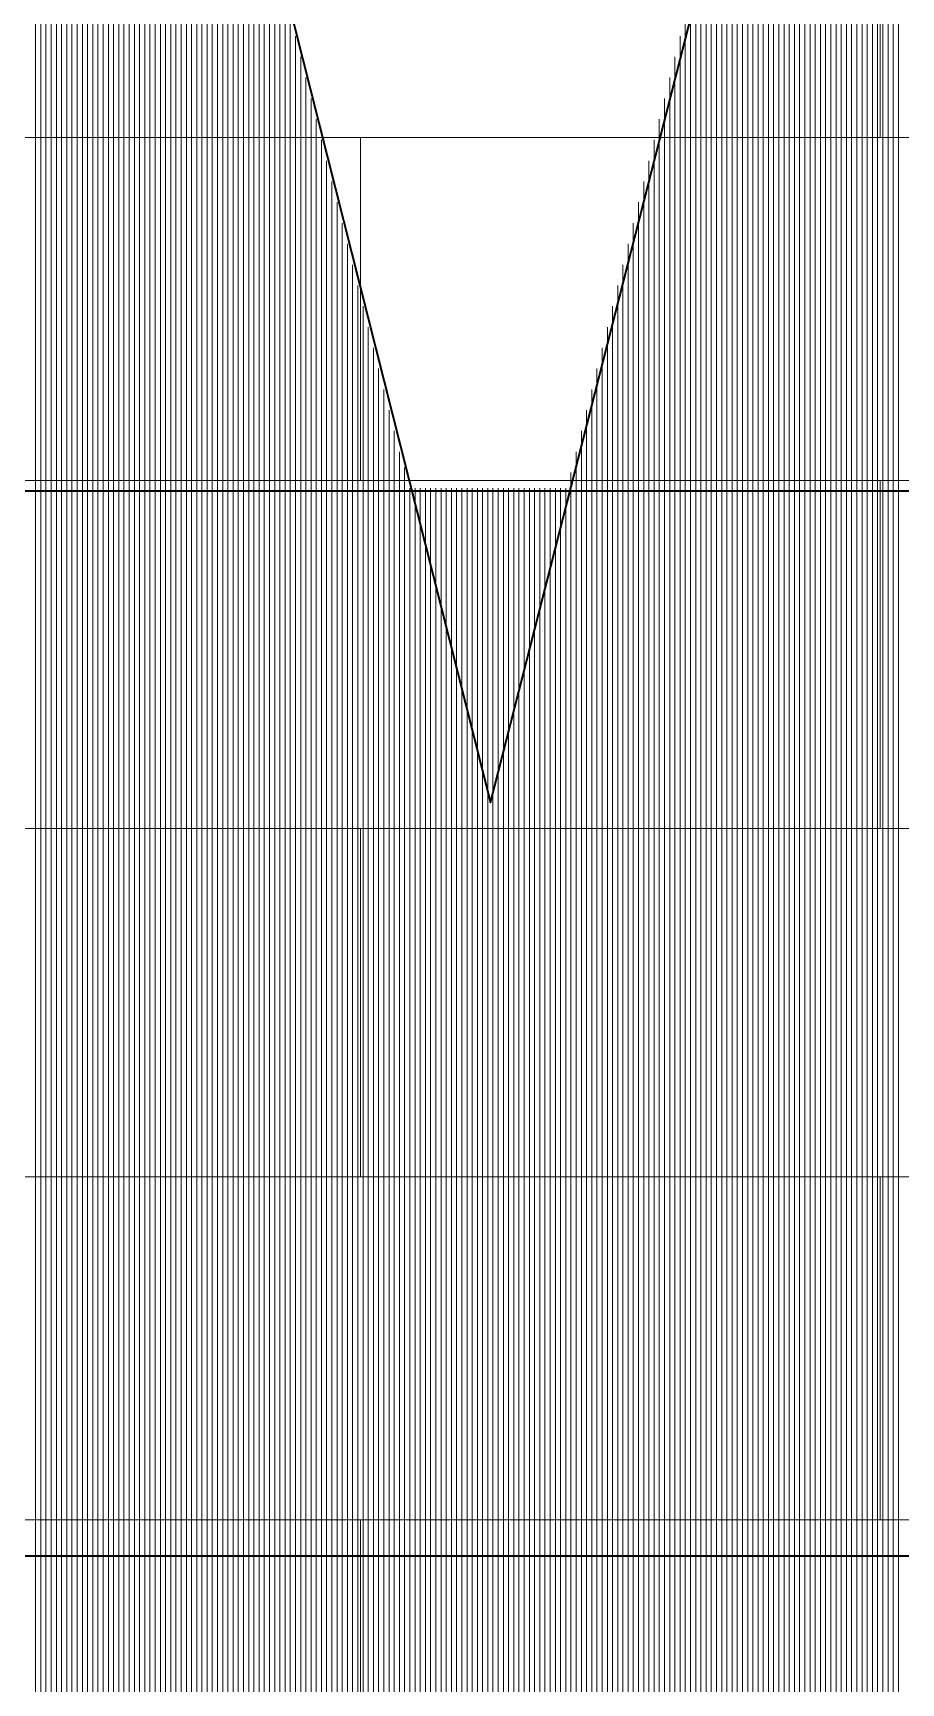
# Model space of a CAD drawing. Header units: inches. Extents: x 5 to 516, y -193 to 129.
# Drawn here: x 84.589 to 85.145, y -83.718 to -82.659 of the extents above; entities that cross this region are included whole.
import ezdxf

# ---------------------------------------------------------------- set-up
doc = ezdxf.new("R2010")
doc.units = ezdxf.units.IN
doc.header["$MEASUREMENT"] = 0
doc.layers.add('PDF4_Geometry', color=7, linetype='Continuous')

msp = doc.modelspace()

# ---------------------------------------------------------------- linework, layer by layer
at = {"layer": 'PDF4_Geometry', "lineweight": 35}
for points in [[(84.1087559, -83.886316), (83.5087558, -83.886316), (83.9287559, -81.8863158), (84.5620892, -81.8863158), (84.8820893, -83.1529826), (85.2054226, -81.8863158), (85.838756, -81.8863158), (86.2587561, -83.886316), (85.658756, -83.886316), (85.4587559, -82.8596493), (85.1820893, -83.886316), (84.5854226, -83.886316), (84.3087559, -82.8596493)], [(83.8754184, -83.6363167), (83.8754184, -82.9529833), (99.6120869, -82.9529833), (99.6120869, -83.6363167)]]:
    msp.add_lwpolyline(points, close=True, dxfattribs=at)
at = {"layer": 'PDF4_Geometry', "lineweight": 15}
for points in [[(84.590425, -83.8846511), (84.590425, -82.0013175), (84.590425, -83.8846511)], [(84.5937548, -83.8846511), (84.5937548, -82.0146509), (84.5937548, -83.8846511)], [(84.5970846, -83.8846511), (84.5970846, -82.0279844), (84.5970846, -83.8846511)], [(84.6004212, -83.8846511), (84.6004212, -82.0413176), (84.6004212, -83.8846511)], [(84.6037578, -83.8846511), (84.6037578, -82.054651), (84.6037578, -83.8846511)], [(84.6070876, -83.8846511), (84.6070876, -82.0679842), (84.6070876, -83.8846511)], [(84.6104174, -83.8846511), (84.6104174, -82.0813177), (84.6104174, -83.8846511)], [(84.613754, -83.8846511), (84.613754, -82.0913177), (84.613754, -83.8846511)], [(84.6170906, -83.8846511), (84.6170906, -82.1046509), (84.6170906, -83.8846511)], [(85.1437562, -83.8846511), (85.1437562, -82.1046509), (85.1437562, -83.8846511)], [(84.6204204, -83.8846511), (84.6204204, -82.1179843), (84.6204204, -83.8846511)], [(85.1404196, -83.8846511), (85.1404196, -82.1179843), (85.1404196, -83.8846511)], [(84.623757, -83.8846511), (84.623757, -82.1313177), (84.623757, -83.8846511)], [(85.1370898, -83.8846511), (85.1370898, -82.1313177), (85.1370898, -83.8846511)], [(84.6270868, -83.8846511), (84.6270868, -82.144651), (84.6270868, -83.8846511)], [(85.1337532, -83.8846511), (85.1337532, -82.144651), (85.1337532, -83.8846511)], [(84.6304234, -83.8846511), (84.6304234, -82.1579843), (84.6304234, -83.8846511)], [(85.1304234, -83.8846511), (85.1304234, -82.1579843), (85.1304234, -83.8846511)], [(84.6337532, -83.8846511), (84.6337532, -82.1713176), (84.6337532, -83.8846511)], [(85.1270868, -83.8846511), (85.1270868, -82.1713176), (85.1270868, -83.8846511)], [(84.6370898, -83.8846511), (84.6370898, -82.184651), (84.6370898, -83.8846511)], [(85.123757, -83.8846511), (85.123757, -82.184651), (85.123757, -83.8846511)], [(84.6404196, -83.8846511), (84.6404196, -82.1979842), (84.6404196, -83.8846511)], [(85.1204204, -83.8846511), (85.1204204, -82.1979842), (85.1204204, -83.8846511)], [(84.6437562, -83.8846511), (84.6437562, -82.2113176), (84.6437562, -83.8846511)], [(85.1170906, -83.8846511), (85.1170906, -82.2113176), (85.1170906, -83.8846511)], [(84.647086, -83.8846511), (84.647086, -82.224651), (84.647086, -83.8846511)], [(85.1137541, -83.8846511), (85.1137541, -82.224651), (85.1137541, -83.8846511)], [(84.6504226, -83.8846511), (84.6504226, -82.2379844), (84.6504226, -83.8846511)], [(85.1104175, -83.8846511), (85.1104175, -82.2379844), (85.1104175, -83.8846511)], [(84.6537524, -83.8846511), (84.6537524, -82.2513176), (84.6537524, -83.8846511)], [(85.1070877, -83.8846511), (85.1070877, -82.2513176), (85.1070877, -83.8846511)], [(84.657089, -83.8846511), (84.657089, -82.264651), (84.657089, -83.8846511)], [(85.1037578, -83.8846511), (85.1037578, -82.264651), (85.1037578, -83.8846511)], [(84.6604188, -83.8846511), (84.6604188, -82.2779843), (84.6604188, -83.8846511)], [(85.1004213, -83.8846511), (85.1004213, -82.2779843), (85.1004213, -83.8846511)], [(84.6637554, -83.8846511), (84.6637554, -82.2913176), (84.6637554, -83.8846511)], [(85.0970847, -83.8846511), (85.0970847, -82.2913176), (85.0970847, -83.8846511)], [(84.6670852, -83.8846511), (84.6670852, -82.3046509), (84.6670852, -83.8846511)], [(85.0937549, -83.8846511), (85.0937549, -82.3046509), (85.0937549, -83.8846511)], [(84.6704218, -83.8846511), (84.6704218, -82.3179842), (84.6704218, -83.8846511)], [(85.0904251, -83.8846511), (85.0904251, -82.3179842), (85.0904251, -83.8846511)], [(84.6737584, -83.8846511), (84.6737584, -82.3313177), (84.6737584, -83.8846511)], [(85.0870885, -83.8846511), (85.0870885, -82.3313177), (85.0870885, -83.8846511)], [(84.6770882, -83.8846511), (84.6770882, -82.344651), (84.6770882, -83.8846511)], [(85.0837519, -83.8846511), (85.0837519, -82.344651), (85.0837519, -83.8846511)], [(84.680418, -83.8846511), (84.680418, -82.3579843), (84.680418, -83.8846511)], [(85.0804221, -83.8846511), (85.0804221, -82.3579843), (85.0804221, -83.8846511)], [(84.6837546, -83.8846511), (84.6837546, -82.3713176), (84.6837546, -83.8846511)], [(85.0770855, -83.8846511), (85.0770855, -82.3713176), (85.0770855, -83.8846511)], [(84.6870911, -83.8846511), (84.6870911, -82.384651), (84.6870911, -83.8846511)], [(85.0737557, -83.8846511), (85.0737557, -82.384651), (85.0737557, -83.8846511)], [(84.690421, -83.8846511), (84.690421, -82.3979843), (84.690421, -83.8846511)], [(85.0704191, -83.8846511), (85.0704191, -82.3979843), (85.0704191, -83.8846511)], [(84.6937508, -83.8846511), (84.6937508, -82.4113176), (84.6937508, -83.8846511)], [(85.0670893, -83.8846511), (85.0670893, -82.4113176), (85.0670893, -83.8846511)], [(84.6970874, -83.8846511), (84.6970874, -82.4246509), (84.6970874, -83.8846511)], [(85.0637527, -83.8846511), (85.0637527, -82.4246509), (85.0637527, -83.8846511)], [(84.7004239, -83.8846511), (84.7004239, -82.4379843), (84.7004239, -83.8846511)], [(85.0604229, -83.8846511), (85.0604229, -82.4379843), (85.0604229, -83.8846511)], [(84.7037537, -83.8846511), (84.7037537, -82.4513177), (84.7037537, -83.8846511)], [(85.0570863, -83.8846511), (85.0570863, -82.4513177), (85.0570863, -83.8846511)], [(84.7070903, -83.8846511), (84.7070903, -82.464651), (84.7070903, -83.8846511)], [(85.0537565, -83.8846511), (85.0537565, -82.464651), (85.0537565, -83.8846511)], [(84.7104201, -83.8846511), (84.7104201, -82.4779843), (84.7104201, -83.8846511)], [(85.0504199, -83.8846511), (85.0504199, -82.4779843), (85.0504199, -83.8846511)], [(84.7137567, -83.8846511), (84.7137567, -82.4913177), (84.7137567, -83.8846511)], [(85.0470901, -83.8846511), (85.0470901, -82.4913177), (85.0470901, -83.8846511)], [(84.7170865, -83.8846511), (84.7170865, -82.504651), (84.7170865, -83.8846511)], [(85.0437535, -83.8846511), (85.0437535, -82.504651), (85.0437535, -83.8846511)], [(84.7204231, -83.8846511), (84.7204231, -82.514651), (84.7204231, -83.8846511)], [(85.0404237, -83.8846511), (85.0404237, -82.5179843), (85.0404237, -83.8846511)], [(84.7237529, -83.8846511), (84.7237529, -82.5279843), (84.7237529, -83.8846511)], [(85.0370871, -83.8846511), (85.0370871, -82.5279843), (85.0370871, -83.8846511)], [(84.7270895, -83.8846511), (84.7270895, -82.5413177), (84.7270895, -83.8846511)], [(85.0337573, -83.8846511), (85.0337573, -82.5413177), (85.0337573, -83.8846511)], [(84.7304193, -83.8846511), (84.7304193, -82.5546509), (84.7304193, -83.8846511)], [(85.0304207, -83.8846511), (85.0304207, -82.5546509), (85.0304207, -83.8846511)], [(84.7337559, -83.8846511), (84.7337559, -82.5679843), (84.7337559, -83.8846511)], [(85.0270841, -83.8846511), (85.0270841, -82.5679843), (85.0270841, -83.8846511)], [(84.7370857, -83.8846511), (84.7370857, -82.5813177), (84.7370857, -83.8846511)], [(85.0237543, -83.8846511), (85.0237543, -82.5813177), (85.0237543, -83.8846511)], [(84.7404223, -83.8846511), (84.7404223, -82.594651), (84.7404223, -83.8846511)], [(85.0204245, -83.8846511), (85.0204245, -82.594651), (85.0204245, -83.8846511)], [(84.7437521, -83.8846511), (84.7437521, -82.6079843), (84.7437521, -83.8846511)], [(85.0170879, -83.8846511), (85.0170879, -82.6079843), (85.0170879, -83.8846511)], [(84.7470887, -83.8846511), (84.7470887, -82.6213177), (84.7470887, -83.8846511)], [(85.0137513, -83.8846511), (85.0137513, -82.6213177), (85.0137513, -83.8846511)], [(84.7504185, -83.8846511), (84.7504185, -82.634651), (84.7504185, -83.8846511)], [(85.0104215, -83.8846511), (85.0104215, -82.634651), (85.0104215, -83.8846511)], [(84.7537551, -83.8846511), (84.7537551, -82.6479843), (84.7537551, -83.8846511)], [(85.0070917, -83.8846511), (85.0070917, -82.6479843), (85.0070917, -83.8846511)], [(84.7570917, -83.8846511), (84.7570917, -82.6613177), (84.7570917, -83.8846511)], [(85.0037551, -83.8846511), (85.0037551, -82.6613177), (85.0037551, -83.8846511)], [(84.7604215, -83.8846511), (84.7604215, -82.6746509), (84.7604215, -83.8846511)], [(85.0004185, -83.8846511), (85.0004185, -82.6746509), (85.0004185, -83.8846511)], [(84.7637513, -83.8846511), (84.7637513, -82.6879843), (84.7637513, -83.8846511)], [(84.9970887, -83.8846511), (84.9970887, -82.6879843), (84.9970887, -83.8846511)], [(84.7670879, -83.8846511), (84.7670879, -82.7013177), (84.7670879, -83.8846511)], [(84.9937521, -83.8846511), (84.9937521, -82.7013177), (84.9937521, -83.8846511)], [(84.7704245, -83.8846511), (84.7704245, -82.7146511), (84.7704245, -83.8846511)], [(84.9904223, -83.8846511), (84.9904223, -82.7146511), (84.9904223, -83.8846511)], [(84.7737543, -83.8846511), (84.7737543, -82.7279843), (84.7737543, -83.8846511)], [(84.9870857, -83.8846511), (84.9870857, -82.7279843), (84.9870857, -83.8846511)], [(84.7770841, -83.8846511), (84.7770841, -82.7413177), (84.7770841, -83.8846511)], [(84.9837559, -83.8846511), (84.9837559, -82.7413177), (84.9837559, -83.8846511)], [(84.7804207, -83.8846511), (84.7804207, -82.754651), (84.7804207, -83.8846511)], [(84.9804194, -83.8846511), (84.9804194, -82.754651), (84.9804194, -83.8846511)], [(84.7837573, -83.8846511), (84.7837573, -82.7679843), (84.7837573, -83.8846511)], [(84.9770895, -83.8846511), (84.9770895, -82.7679843), (84.9770895, -83.8846511)], [(84.7870871, -83.8846511), (84.7870871, -82.7813176), (84.7870871, -83.8846511)], [(84.973753, -83.8846511), (84.973753, -82.7813176), (84.973753, -83.8846511)], [(84.7904237, -83.8846511), (84.7904237, -82.794651), (84.7904237, -83.8846511)], [(84.9704231, -83.8846511), (84.9704231, -82.794651), (84.9704231, -83.8846511)], [(84.7937535, -83.8846511), (84.7937535, -82.8079844), (84.7937535, -83.8846511)], [(84.9670866, -83.8846511), (84.9670866, -82.8079844), (84.9670866, -83.8846511)], [(84.7970901, -83.8846511), (84.7970901, -82.8213177), (84.7970901, -83.8846511)], [(84.9637568, -83.8846511), (84.9637568, -82.8213177), (84.9637568, -83.8846511)], [(84.8004199, -83.8846511), (84.8004199, -82.834651), (84.8004199, -83.8846511)], [(84.9604202, -83.8846511), (84.9604202, -82.834651), (84.9604202, -83.8846511)], [(84.8037565, -83.8846511), (84.8037565, -82.8479843), (84.8037565, -83.8846511)], [(84.9570904, -83.8846511), (84.9570904, -82.8479843), (84.9570904, -83.8846511)], [(84.8070863, -83.8846511), (84.8070863, -82.8613177), (84.8070863, -83.8846511)], [(84.9537538, -83.8846511), (84.9537538, -82.8613177), (84.9537538, -83.8846511)], [(84.8104229, -83.8846511), (84.8104229, -82.874651), (84.8104229, -83.8846511)], [(84.950424, -83.8846511), (84.950424, -82.874651), (84.950424, -83.8846511)], [(84.8137527, -83.8846511), (84.8137527, -82.8879843), (84.8137527, -83.8846511)], [(84.9470874, -83.8846511), (84.9470874, -82.8879843), (84.9470874, -83.8846511)], [(84.8170893, -83.8846511), (84.8170893, -82.9013176), (84.8170893, -83.8846511)], [(84.9437508, -83.8846511), (84.9437508, -82.9013176), (84.9437508, -83.8846511)], [(84.8204191, -83.8846511), (84.8204191, -82.9146511), (84.8204191, -83.8846511)], [(84.940421, -83.8846511), (84.940421, -82.9146511), (84.940421, -83.8846511)], [(84.8237557, -83.8846511), (84.8237557, -82.9279844), (84.8237557, -83.8846511)], [(84.9370912, -83.8846511), (84.9370912, -82.9279844), (84.9370912, -83.8846511)], [(84.8270855, -83.8846511), (84.8270855, -82.9379843), (84.8270855, -83.8846511)], [(84.9337546, -83.8846511), (84.9337546, -82.9413177), (84.9337546, -83.8846511)], [(84.590425, -83.6346511), (84.590425, -82.9513177), (84.590425, -83.6346511)], [(84.5937548, -83.6346511), (84.5937548, -82.9513177), (84.5937548, -83.6346511)], [(84.5970846, -83.6346511), (84.5970846, -82.9513177), (84.5970846, -83.6346511)], [(84.6004212, -83.6346511), (84.6004212, -82.9513177), (84.6004212, -83.6346511)], [(84.6037578, -83.6346511), (84.6037578, -82.9513177), (84.6037578, -83.6346511)], [(84.6070876, -83.6346511), (84.6070876, -82.9513177), (84.6070876, -83.6346511)], [(84.6104174, -83.6346511), (84.6104174, -82.9513177), (84.6104174, -83.6346511)], [(84.613754, -83.6346511), (84.613754, -82.9513177), (84.613754, -83.6346511)], [(84.6170906, -83.6346511), (84.6170906, -82.9513177), (84.6170906, -83.6346511)], [(84.6204204, -83.6346511), (84.6204204, -82.9513177), (84.6204204, -83.6346511)], [(84.623757, -83.6346511), (84.623757, -82.9513177), (84.623757, -83.6346511)], [(84.6270868, -83.6346511), (84.6270868, -82.9513177), (84.6270868, -83.6346511)], [(84.6304234, -83.6346511), (84.6304234, -82.9513177), (84.6304234, -83.6346511)], [(84.6337532, -83.6346511), (84.6337532, -82.9513177), (84.6337532, -83.6346511)], [(84.6370898, -83.6346511), (84.6370898, -82.9513177), (84.6370898, -83.6346511)], [(84.6404196, -83.6346511), (84.6404196, -82.9513177), (84.6404196, -83.6346511)], [(84.6437562, -83.6346511), (84.6437562, -82.9513177), (84.6437562, -83.6346511)], [(84.647086, -83.6346511), (84.647086, -82.9513177), (84.647086, -83.6346511)], [(84.6504226, -83.6346511), (84.6504226, -82.9513177), (84.6504226, -83.6346511)], [(84.6537524, -83.6346511), (84.6537524, -82.9513177), (84.6537524, -83.6346511)], [(84.657089, -83.6346511), (84.657089, -82.9513177), (84.657089, -83.6346511)], [(84.6604188, -83.6346511), (84.6604188, -82.9513177), (84.6604188, -83.6346511)], [(84.6637554, -83.6346511), (84.6637554, -82.9513177), (84.6637554, -83.6346511)], [(84.6670852, -83.6346511), (84.6670852, -82.9513177), (84.6670852, -83.6346511)], [(84.6704218, -83.6346511), (84.6704218, -82.9513177), (84.6704218, -83.6346511)], [(84.6737584, -83.6346511), (84.6737584, -82.9513177), (84.6737584, -83.6346511)], [(84.6770882, -83.6346511), (84.6770882, -82.9513177), (84.6770882, -83.6346511)], [(84.680418, -83.6346511), (84.680418, -82.9513177), (84.680418, -83.6346511)], [(84.6837546, -83.6346511), (84.6837546, -82.9513177), (84.6837546, -83.6346511)], [(84.6870911, -83.6346511), (84.6870911, -82.9513177), (84.6870911, -83.6346511)], [(84.690421, -83.6346511), (84.690421, -82.9513177), (84.690421, -83.6346511)], [(84.6937508, -83.6346511), (84.6937508, -82.9513177), (84.6937508, -83.6346511)], [(84.6970874, -83.6346511), (84.6970874, -82.9513177), (84.6970874, -83.6346511)], [(84.7004239, -83.6346511), (84.7004239, -82.9513177), (84.7004239, -83.6346511)], [(84.7037537, -83.6346511), (84.7037537, -82.9513177), (84.7037537, -83.6346511)], [(84.7070903, -83.6346511), (84.7070903, -82.9513177), (84.7070903, -83.6346511)], [(84.7104201, -83.6346511), (84.7104201, -82.9513177), (84.7104201, -83.6346511)], [(84.7137567, -83.6346511), (84.7137567, -82.9513177), (84.7137567, -83.6346511)], [(84.7170865, -83.6346511), (84.7170865, -82.9513177), (84.7170865, -83.6346511)], [(84.7204231, -83.6346511), (84.7204231, -82.9513177), (84.7204231, -83.6346511)], [(84.7237529, -83.6346511), (84.7237529, -82.9513177), (84.7237529, -83.6346511)], [(84.7270895, -83.6346511), (84.7270895, -82.9513177), (84.7270895, -83.6346511)], [(84.7304193, -83.6346511), (84.7304193, -82.9513177), (84.7304193, -83.6346511)], [(84.7337559, -83.6346511), (84.7337559, -82.9513177), (84.7337559, -83.6346511)], [(84.7370857, -83.6346511), (84.7370857, -82.9513177), (84.7370857, -83.6346511)], [(84.7404223, -83.6346511), (84.7404223, -82.9513177), (84.7404223, -83.6346511)], [(84.7437521, -83.6346511), (84.7437521, -82.9513177), (84.7437521, -83.6346511)], [(84.7470887, -83.6346511), (84.7470887, -82.9513177), (84.7470887, -83.6346511)], [(84.7504185, -83.6346511), (84.7504185, -82.9513177), (84.7504185, -83.6346511)], [(84.7537551, -83.6346511), (84.7537551, -82.9513177), (84.7537551, -83.6346511)], [(84.7570917, -83.6346511), (84.7570917, -82.9513177), (84.7570917, -83.6346511)], [(84.7604215, -83.6346511), (84.7604215, -82.9513177), (84.7604215, -83.6346511)], [(84.7637513, -83.6346511), (84.7637513, -82.9513177), (84.7637513, -83.6346511)], [(84.7670879, -83.6346511), (84.7670879, -82.9513177), (84.7670879, -83.6346511)], [(84.7704245, -83.6346511), (84.7704245, -82.9513177), (84.7704245, -83.6346511)], [(84.7737543, -83.6346511), (84.7737543, -82.9513177), (84.7737543, -83.6346511)], [(84.7770841, -83.6346511), (84.7770841, -82.9513177), (84.7770841, -83.6346511)], [(84.7804207, -83.6346511), (84.7804207, -82.9513177), (84.7804207, -83.6346511)], [(84.7837573, -83.6346511), (84.7837573, -82.9513177), (84.7837573, -83.6346511)], [(84.7870871, -83.6346511), (84.7870871, -82.9513177), (84.7870871, -83.6346511)], [(84.7904237, -83.6346511), (84.7904237, -82.9513177), (84.7904237, -83.6346511)], [(84.7937535, -83.6346511), (84.7937535, -82.9513177), (84.7937535, -83.6346511)], [(84.7970901, -83.6346511), (84.7970901, -82.9513177), (84.7970901, -83.6346511)], [(84.8004199, -83.6346511), (84.8004199, -82.9513177), (84.8004199, -83.6346511)], [(84.8037565, -83.6346511), (84.8037565, -82.9513177), (84.8037565, -83.6346511)], [(84.8070863, -83.6346511), (84.8070863, -82.9513177), (84.8070863, -83.6346511)], [(84.8104229, -83.6346511), (84.8104229, -82.9513177), (84.8104229, -83.6346511)], [(84.8137527, -83.6346511), (84.8137527, -82.9513177), (84.8137527, -83.6346511)], [(84.8170893, -83.6346511), (84.8170893, -82.9513177), (84.8170893, -83.6346511)], [(84.8204191, -83.6346511), (84.8204191, -82.9513177), (84.8204191, -83.6346511)], [(84.8237557, -83.6346511), (84.8237557, -82.9513177), (84.8237557, -83.6346511)], [(84.8270855, -83.6346511), (84.8270855, -82.9513177), (84.8270855, -83.6346511)], [(84.8304221, -83.6346511), (84.8304221, -82.9513177), (84.8304221, -83.6346511)], [(84.8304221, -83.8846511), (84.8304221, -82.9513177), (84.8304221, -83.8846511)], [(84.8337519, -83.6346511), (84.8337519, -82.9513177), (84.8337519, -83.6346511)], [(84.8370884, -83.6346511), (84.8370884, -82.9513177), (84.8370884, -83.6346511)], [(84.840425, -83.6346511), (84.840425, -82.9513177), (84.840425, -83.6346511)], [(84.8437548, -83.6346511), (84.8437548, -82.9513177), (84.8437548, -83.6346511)], [(84.8470847, -83.6346511), (84.8470847, -82.9513177), (84.8470847, -83.6346511)], [(84.8504212, -83.6346511), (84.8504212, -82.9513177), (84.8504212, -83.6346511)], [(84.8537578, -83.6346511), (84.8537578, -82.9513177), (84.8537578, -83.6346511)], [(84.8570876, -83.6346511), (84.8570876, -82.9513177), (84.8570876, -83.6346511)], [(84.8604174, -83.6346511), (84.8604174, -82.9513177), (84.8604174, -83.6346511)], [(84.863754, -83.6346511), (84.863754, -82.9513177), (84.863754, -83.6346511)], [(84.8670906, -83.6346511), (84.8670906, -82.9513177), (84.8670906, -83.6346511)], [(84.8704204, -83.6346511), (84.8704204, -82.9513177), (84.8704204, -83.6346511)], [(84.873757, -83.6346511), (84.873757, -82.9513177), (84.873757, -83.6346511)], [(84.8770868, -83.6346511), (84.8770868, -82.9513177), (84.8770868, -83.6346511)], [(84.8804234, -83.6346511), (84.8804234, -82.9513177), (84.8804234, -83.6346511)], [(84.8837532, -83.6346511), (84.8837532, -82.9513177), (84.8837532, -83.6346511)], [(84.8870898, -83.6346511), (84.8870898, -82.9513177), (84.8870898, -83.6346511)], [(84.8904196, -83.6346511), (84.8904196, -82.9513177), (84.8904196, -83.6346511)], [(84.8937562, -83.6346511), (84.8937562, -82.9513177), (84.8937562, -83.6346511)], [(84.897086, -83.6346511), (84.897086, -82.9513177), (84.897086, -83.6346511)], [(84.9004226, -83.6346511), (84.9004226, -82.9513177), (84.9004226, -83.6346511)], [(84.9037524, -83.6346511), (84.9037524, -82.9513177), (84.9037524, -83.6346511)], [(84.907089, -83.6346511), (84.907089, -82.9513177), (84.907089, -83.6346511)], [(84.9104188, -83.6346511), (84.9104188, -82.9513177), (84.9104188, -83.6346511)], [(84.9137554, -83.6346511), (84.9137554, -82.9513177), (84.9137554, -83.6346511)], [(84.9170852, -83.6346511), (84.9170852, -82.9513177), (84.9170852, -83.6346511)], [(84.9204218, -83.6346511), (84.9204218, -82.9513177), (84.9204218, -83.6346511)], [(84.9237584, -83.6346511), (84.9237584, -82.9513177), (84.9237584, -83.6346511)], [(84.9270882, -83.6346511), (84.9270882, -82.9513177), (84.9270882, -83.6346511)], [(84.930418, -83.6346511), (84.930418, -82.9513177), (84.930418, -83.6346511)], [(84.930418, -83.8846511), (84.930418, -82.9513177), (84.930418, -83.8846511)], [(84.9337546, -83.6346511), (84.9337546, -82.9513177), (84.9337546, -83.6346511)], [(84.9370912, -83.6346511), (84.9370912, -82.9513177), (84.9370912, -83.6346511)], [(84.940421, -83.6346511), (84.940421, -82.9513177), (84.940421, -83.6346511)], [(84.9437508, -83.6346511), (84.9437508, -82.9513177), (84.9437508, -83.6346511)], [(84.9470874, -83.6346511), (84.9470874, -82.9513177), (84.9470874, -83.6346511)], [(84.950424, -83.6346511), (84.950424, -82.9513177), (84.950424, -83.6346511)], [(84.9537538, -83.6346511), (84.9537538, -82.9513177), (84.9537538, -83.6346511)], [(84.9570904, -83.6346511), (84.9570904, -82.9513177), (84.9570904, -83.6346511)], [(84.9604202, -83.6346511), (84.9604202, -82.9513177), (84.9604202, -83.6346511)], [(84.9637568, -83.6346511), (84.9637568, -82.9513177), (84.9637568, -83.6346511)], [(84.9670866, -83.6346511), (84.9670866, -82.9513177), (84.9670866, -83.6346511)], [(84.9704231, -83.6346511), (84.9704231, -82.9513177), (84.9704231, -83.6346511)], [(84.973753, -83.6346511), (84.973753, -82.9513177), (84.973753, -83.6346511)], [(84.9770895, -83.6346511), (84.9770895, -82.9513177), (84.9770895, -83.6346511)], [(84.9804194, -83.6346511), (84.9804194, -82.9513177), (84.9804194, -83.6346511)], [(84.9837559, -83.6346511), (84.9837559, -82.9513177), (84.9837559, -83.6346511)], [(84.9870857, -83.6346511), (84.9870857, -82.9513177), (84.9870857, -83.6346511)], [(84.9904223, -83.6346511), (84.9904223, -82.9513177), (84.9904223, -83.6346511)], [(84.9937521, -83.6346511), (84.9937521, -82.9513177), (84.9937521, -83.6346511)], [(84.9970887, -83.6346511), (84.9970887, -82.9513177), (84.9970887, -83.6346511)], [(85.0004185, -83.6346511), (85.0004185, -82.9513177), (85.0004185, -83.6346511)], [(85.0037551, -83.6346511), (85.0037551, -82.9513177), (85.0037551, -83.6346511)], [(85.0070917, -83.6346511), (85.0070917, -82.9513177), (85.0070917, -83.6346511)], [(85.0104215, -83.6346511), (85.0104215, -82.9513177), (85.0104215, -83.6346511)], [(85.0137513, -83.6346511), (85.0137513, -82.9513177), (85.0137513, -83.6346511)], [(85.0170879, -83.6346511), (85.0170879, -82.9513177), (85.0170879, -83.6346511)], [(85.0204245, -83.6346511), (85.0204245, -82.9513177), (85.0204245, -83.6346511)], [(85.0237543, -83.6346511), (85.0237543, -82.9513177), (85.0237543, -83.6346511)], [(85.0270841, -83.6346511), (85.0270841, -82.9513177), (85.0270841, -83.6346511)], [(85.0304207, -83.6346511), (85.0304207, -82.9513177), (85.0304207, -83.6346511)], [(85.0337573, -83.6346511), (85.0337573, -82.9513177), (85.0337573, -83.6346511)], [(85.0370871, -83.6346511), (85.0370871, -82.9513177), (85.0370871, -83.6346511)], [(85.0404237, -83.6346511), (85.0404237, -82.9513177), (85.0404237, -83.6346511)], [(85.0437535, -83.6346511), (85.0437535, -82.9513177), (85.0437535, -83.6346511)], [(85.0470901, -83.6346511), (85.0470901, -82.9513177), (85.0470901, -83.6346511)], [(85.0504199, -83.6346511), (85.0504199, -82.9513177), (85.0504199, -83.6346511)], [(85.0537565, -83.6346511), (85.0537565, -82.9513177), (85.0537565, -83.6346511)], [(85.0570863, -83.6346511), (85.0570863, -82.9513177), (85.0570863, -83.6346511)], [(85.0604229, -83.6346511), (85.0604229, -82.9513177), (85.0604229, -83.6346511)], [(85.0637527, -83.6346511), (85.0637527, -82.9513177), (85.0637527, -83.6346511)], [(85.0670893, -83.6346511), (85.0670893, -82.9513177), (85.0670893, -83.6346511)], [(85.0704191, -83.6346511), (85.0704191, -82.9513177), (85.0704191, -83.6346511)], [(85.0737557, -83.6346511), (85.0737557, -82.9513177), (85.0737557, -83.6346511)], [(85.0770855, -83.6346511), (85.0770855, -82.9513177), (85.0770855, -83.6346511)], [(85.0804221, -83.6346511), (85.0804221, -82.9513177), (85.0804221, -83.6346511)], [(85.0837519, -83.6346511), (85.0837519, -82.9513177), (85.0837519, -83.6346511)], [(85.0870885, -83.6346511), (85.0870885, -82.9513177), (85.0870885, -83.6346511)], [(85.0904251, -83.6346511), (85.0904251, -82.9513177), (85.0904251, -83.6346511)], [(85.0937549, -83.6346511), (85.0937549, -82.9513177), (85.0937549, -83.6346511)], [(85.0970847, -83.6346511), (85.0970847, -82.9513177), (85.0970847, -83.6346511)], [(85.1004213, -83.6346511), (85.1004213, -82.9513177), (85.1004213, -83.6346511)], [(85.1037578, -83.6346511), (85.1037578, -82.9513177), (85.1037578, -83.6346511)], [(85.1070877, -83.6346511), (85.1070877, -82.9513177), (85.1070877, -83.6346511)], [(85.1104175, -83.6346511), (85.1104175, -82.9513177), (85.1104175, -83.6346511)], [(85.1137541, -83.6346511), (85.1137541, -82.9513177), (85.1137541, -83.6346511)], [(85.1170906, -83.6346511), (85.1170906, -82.9513177), (85.1170906, -83.6346511)], [(85.1204204, -83.6346511), (85.1204204, -82.9513177), (85.1204204, -83.6346511)], [(85.123757, -83.6346511), (85.123757, -82.9513177), (85.123757, -83.6346511)], [(85.1270868, -83.6346511), (85.1270868, -82.9513177), (85.1270868, -83.6346511)], [(85.1304234, -83.6346511), (85.1304234, -82.9513177), (85.1304234, -83.6346511)], [(85.1337532, -83.6346511), (85.1337532, -82.9513177), (85.1337532, -83.6346511)], [(85.1370898, -83.6346511), (85.1370898, -82.9513177), (85.1370898, -83.6346511)], [(85.1404196, -83.6346511), (85.1404196, -82.9513177), (85.1404196, -83.6346511)], [(85.1437562, -83.6346511), (85.1437562, -82.9513177), (85.1437562, -83.6346511)], [(84.8337519, -83.8846511), (84.8337519, -82.9646511), (84.8337519, -83.8846511)], [(84.9270882, -83.8846511), (84.9270882, -82.9646511), (84.9270882, -83.8846511)], [(84.8370884, -83.8846511), (84.8370884, -82.9779844), (84.8370884, -83.8846511)], [(84.9237584, -83.8846511), (84.9237584, -82.9779844), (84.9237584, -83.8846511)], [(84.840425, -83.8846511), (84.840425, -82.9913177), (84.840425, -83.8846511)], [(84.9204218, -83.8846511), (84.9204218, -82.9913177), (84.9204218, -83.8846511)], [(84.8437548, -83.8846511), (84.8437548, -83.004651), (84.8437548, -83.8846511)], [(84.9170852, -83.8846511), (84.9170852, -83.004651), (84.9170852, -83.8846511)], [(84.8470847, -83.8846511), (84.8470847, -83.0179844), (84.8470847, -83.8846511)], [(84.9137554, -83.8846511), (84.9137554, -83.0179844), (84.9137554, -83.8846511)], [(84.8504212, -83.8846511), (84.8504212, -83.0313177), (84.8504212, -83.8846511)], [(84.9104188, -83.8846511), (84.9104188, -83.0313177), (84.9104188, -83.8846511)], [(84.8537578, -83.8846511), (84.8537578, -83.044651), (84.8537578, -83.8846511)], [(84.907089, -83.8846511), (84.907089, -83.044651), (84.907089, -83.8846511)], [(84.8570876, -83.8846511), (84.8570876, -83.0579844), (84.8570876, -83.8846511)], [(84.9037524, -83.8846511), (84.9037524, -83.0579844), (84.9037524, -83.8846511)], [(84.8604174, -83.8846511), (84.8604174, -83.0713177), (84.8604174, -83.8846511)], [(84.9004226, -83.8846511), (84.9004226, -83.0713177), (84.9004226, -83.8846511)], [(84.863754, -83.8846511), (84.863754, -83.084651), (84.863754, -83.8846511)], [(84.897086, -83.8846511), (84.897086, -83.084651), (84.897086, -83.8846511)], [(84.8670906, -83.8846511), (84.8670906, -83.0979844), (84.8670906, -83.8846511)], [(84.8937562, -83.8846511), (84.8937562, -83.0979844), (84.8937562, -83.8846511)], [(84.8704204, -83.8846511), (84.8704204, -83.1113177), (84.8704204, -83.8846511)], [(84.8904196, -83.8846511), (84.8904196, -83.1113177), (84.8904196, -83.8846511)], [(84.873757, -83.8846511), (84.873757, -83.124651), (84.873757, -83.8846511)], [(84.8870898, -83.8846511), (84.8870898, -83.124651), (84.8870898, -83.8846511)], [(84.8770868, -83.8846511), (84.8770868, -83.1379844), (84.8770868, -83.8846511)], [(84.8837532, -83.8846511), (84.8837532, -83.1379844), (84.8837532, -83.8846511)], [(84.8804234, -83.8846511), (84.8804234, -83.144651), (84.8804234, -83.8846511)]]:
    msp.add_lwpolyline(points, close=True, dxfattribs=at)
for points in [[(85.1320951, -82.7263156), (85.1320951, -82.5029823)], [(78.672093, -82.7263156), (90.7987622, -82.7263156), (96.6354292, -82.7263156), (105.0054318, -82.7263156)], [(84.7987617, -82.9463156), (84.7987617, -82.7263156)], [(78.672093, -82.9463156), (90.7987622, -82.9463156), (96.6354292, -82.9463156), (105.0054318, -82.9463156)], [(85.1320951, -83.169649), (85.1320951, -82.9463156)], [(78.672093, -83.169649), (90.7987622, -83.169649), (96.6354292, -83.169649), (105.0054318, -83.169649)], [(84.7987617, -83.3929824), (84.7987617, -83.169649)], [(78.672093, -83.3929824), (90.7987622, -83.3929824), (96.6354292, -83.3929824), (105.0054318, -83.3929824)], [(85.1320951, -83.6129823), (85.1320951, -83.3929824)], [(78.672093, -83.6129823), (90.7987622, -83.6129823), (96.6354292, -83.6129823), (105.0054318, -83.6129823)], [(84.7987617, -83.8363159), (84.7987617, -83.6129823)]]:
    msp.add_lwpolyline(points, dxfattribs=at)

doc.saveas('drawing.dxf')
